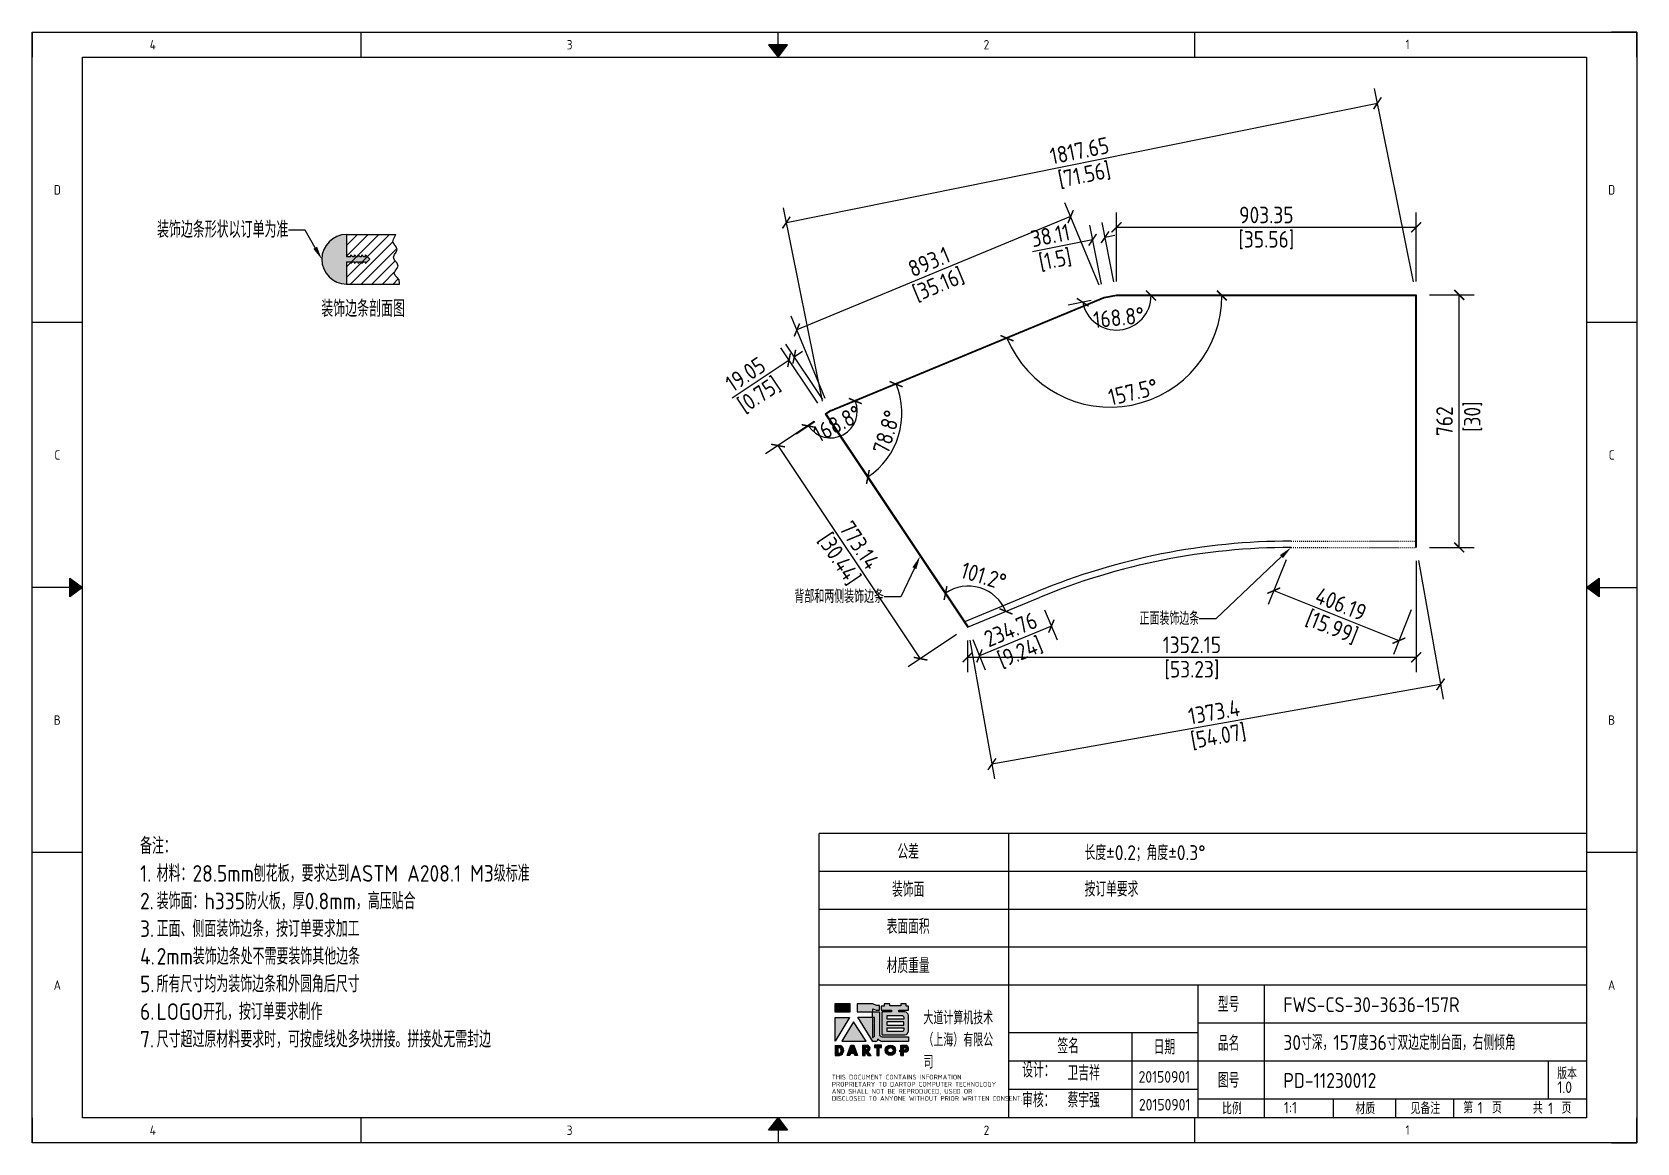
# Model space of a CAD drawing. Header units: millimetres. Extents: x 334 to 23266, y -22310 to 9660.
# Drawn here: x 18364 to 23201, y -10988 to -7638 of the extents above; entities that cross this region are included whole.
import ezdxf
from ezdxf import colors
from ezdxf.entities.mleader import LeaderData, LeaderLine
from ezdxf.enums import TextEntityAlignment as Align
from ezdxf.math import Vec2, Vec3

# ---------------------------------------------------------------- set-up
doc = ezdxf.new("R2010")
doc.units = ezdxf.units.MM
doc.header["$MEASUREMENT"] = 0
doc.linetypes.add('ACAD_ISO03W100', pattern=[30, 12, -18])
doc.layers.get('Defpoints').update_dxf_attribs({"color": 252})
for name, color, linetype in [('DIM', 2, 'Continuous'), ('Remark', 255, 'Continuous'), ('TITLEBLOCK', 255, 'Continuous'), ('WORKSURFACE', 7, 'Continuous')]:
    doc.layers.add(name, color=color, linetype=linetype)
doc.styles.add('Dartop Text Style', font='gbenor.shx', dxfattribs={"bigfont": 'gbcbig.shx'})
doc.dimstyles.new('Dartop DIM Style', dxfattribs={"dimscale": 20, "dimtxt": 2.5, "dimasz": 1.5, "dimexe": 2.25, "dimexo": 2, "dimtad": 1, "dimdsep": 46, "dimtxsty": 'Dartop Text Style', "dimblk": 'ARCHTICK', "dimcen": 0.09, "dimadec": 1, "dimazin": 0, "dimtfac": 1, "dimtofl": 0, "dimtmove": 0, "dimatfit": 1, "dimfxl": 1, "dimtolj": 1, "dimtzin": 0, "dimarcsym": 0})

# ---------------------------------------------------------------- blocks, each defined once
blk = doc.blocks.new('*U5')
at = {"color": 254, "linetype": 'Continuous', "extrusion": (0, 0, -1)}
for points in [[(-17, 0.333), (-16.812, 0.25), (-17, 0.5)], [(-17, 0.333), (-17.188, 0.25), (-16.812, 0.25)], [(-17, 0.333), (-17, 0.5), (-17.188, 0.25)]]:
    blk.add_solid(points, dxfattribs=at)
blk = doc.blocks.new('*U4')
at = {"color": 254, "linetype": 'Continuous', "extrusion": (0, 0, -1)}
for points in [[(-33.167, 11), (-33, 11), (-33.25, 11.188)], [(-33.167, 11), (-33.25, 11.188), (-33.25, 10.812)], [(-33.167, 11), (-33.25, 10.812), (-33, 11)]]:
    blk.add_solid(points, dxfattribs=at)
blk = doc.blocks.new('*U6')
at = {"color": 254, "linetype": 'Continuous'}
for points in [[(17, 21.667), (17.188, 21.75), (16.812, 21.75)], [(17, 21.667), (16.812, 21.75), (17, 21.5)], [(17, 21.667), (17, 21.5), (17.188, 21.75)]]:
    blk.add_solid(points, dxfattribs=at)
blk = doc.blocks.new('*U3')
at = {"color": 254, "linetype": 'Continuous', "extrusion": (0, 0, -1)}
for points in [[(-0.833, 11), (-0.75, 10.812), (-0.75, 11.188)], [(-0.833, 11), (-0.75, 11.188), (-1, 11)], [(-0.833, 11), (-1, 11), (-0.75, 10.812)]]:
    blk.add_solid(points, dxfattribs=at)
blk = doc.blocks.new('dadao')
for p, q in [((48, 19.2), (44.9, 10.4)), ((44.9, 10.4), (51.2, 10.4)), ((51.2, 10.4), (48, 19.2))]:
    blk.add_line(p, q)
for points in [[(41.8, 121.6), (41.8, 143.7), (-0.4, 143.7), (-0.4, 121.6), (41.8, 121.6)], [(104.8, 122), (104.8, 130.3), (114.1, 126.3), (124.2, 126.3), (124.2, 139.6), (115.9, 139.6), (105.1, 143.9), (61.5, 143.9)], [(61.7, 144), (61.7, 121.3), (103.9, 121.3)], [(113.4, 38.7), (105.1, 38.7), (63, 106.5), (103.9, 106.5), (103.9, 120.9), (103.9, 121.3)], [(109.7, 53.6), (109.7, 106.2), (104.3, 106.2), (104.3, 50.4), (106.6, 50.4)], [(144.6, 94.4), (144.6, 84.8), (192, 84.8), (192, 94.1), (144.9, 94.1)], [(120.2, 45), (119.5, 45), (119.5, 44.6)], [(0, 28), (0, 0), (11.8, 0)], [(0.1, 28), (14, 28)], [(7.1, 21.8), (7.1, 6.1), (12, 6.1)], [(7.1, 21.8), (11.4, 21.8)], [(76.8, 28.2), (76.8, 0), (84.1, 0), (84.1, 11.1), (91.6, -0.1), (100.3, -0.1), (91.7, 11.1)], [(76.8, 28.2), (90.6, 28.2)], [(84, 22.7), (84, 15.3), (87.2, 15.3)], [(84, 22.7), (87.3, 22.7)], [(183.7, 0), (183.7, 9.6), (180.6, 9.6), (180.6, 14.9), (183.8, 14.9), (183.8, 28.1), (196.1, 28.1), (196.5, 28.1)], [(183.7, 0), (190.9, 0), (190.9, 9.6), (198.8, 9.6)], [(194.9, 22.3), (190.8, 22.3), (190.8, 15), (194.4, 15)]]:
    blk.add_lwpolyline(points)
blk.add_lwpolyline([(137.1, 144.2), (137.1, 137.9), (128.3, 137.9), (128.3, 126.5), (157.3, 126.5), (157.3, 121.5), (130.3, 121.5), (130.3, 57.5), (194.4, 57.5, 0.414214), (204.4, 67.5), (204.4, 111.3, 0.414214), (194.4, 121.3), (177.5, 121.3), (177.5, 126.3), (204.7, 126.3), (204.7, 137.7), (198.2, 137.7), (198.2, 143.9), (183.3, 143.9), (183.3, 138), (153, 138), (153, 144.2), (137.1, 144.2)], format="xyb", close=True)
for points in [[(-0.3, 106.2), (40.4, 106.2), (-0.3, 39.7), (-0.3, 106.2)], [(51.7, 94.1), (18.4, 39.3), (86.2, 39.3)], [(43.8, 28.2), (51.8, 28.2), (62.6, -0.1), (55, -0.1), (53.2, 5), (42.9, 5), (41.1, 0), (33.6, 0)], [(110, 28.1), (110, 21.9), (116, 21.9), (116, -0.1), (123.2, -0.1), (123.2, 22), (129.2, 22), (129.2, 28.1), (110, 28.1)]]:
    blk.add_lwpolyline(points, close=True)
for points in [[(104.8, 122), (123.4, 122), (123.4, 60, 0.414214), (131.4, 52), (204.8, 52), (204.8, 39.1), (131.7, 39.1)], [(144.3, 110.8), (144.3, 101.8), (192.3, 101.8), (192.3, 105.5, 0.414214), (187.3, 110.5), (144.3, 110.5)], [(144.6, 77), (144.6, 67.5), (187.6, 67.5, 0.414214), (192.6, 72.5), (192.6, 76.4), (144.6, 76.4)]]:
    blk.add_lwpolyline(points, format="xyb")
for radius in [14.5, 7.44]:
    blk.add_circle((154.2, 14.2), radius)
for centre, radius, start, end in [((99.2, 60.7), 12.6, 305.6399, 325.969), ((111.6, 46.7), 8.19, 282.9811, 347.6627), ((136, 61.7), 22.9, 226.7358, 259.3209), ((8.5, 13.9), 8.49, 294.2143, 69.7177), ((9.6, 14.2), 14.4, 278.6604, 72.3203), ((86.4, 19), 3.8, 282.527, 76.7196), ((88.6, 19.4), 8.95, 290.6073, 77.2124), ((193.7, 18.7), 3.8, 280.9891, 72.5513), ((195.7, 18.6), 9.51, 288.8959, 85.2442)]:
    blk.add_arc(centre, radius, start, end)
blk = doc.blocks.new('TitleBlock_Dartop')
for points in [[(2465.7, 419.1), (2420.2, 419.1), (2420.2, 395.3), (2465.7, 395.3)], [(2464.3, 378.7), (2420.3, 378.7), (2420.3, 306.9)], [(2476.5, 365.6), (2440.5, 306.4), (2513.7, 306.4)], [(2560.2, 294.3), (2539.4, 294.3), (2539.4, 287.7), (2545.9, 287.7), (2545.9, 263.9), (2553.7, 263.9), (2553.7, 287.7), (2560.2, 287.7)]]:
    blk.add_hatch(color=256).paths.add_polyline_path(points)
h = blk.add_hatch(color=256)
h.paths.add_polyline_path([(2533.8, 404.6), (2543.9, 400.3), (2554.8, 400.3), (2554.8, 414.7), (2545.8, 414.7), (2534.1, 419.3), (2487.3, 419.3), (2487.3, 395), (2532.8, 395), (2532.8, 394.5), (2532.8, 378.9), (2488.7, 378.9), (2534.1, 305.8), (2543.1, 305.8, 0.279375), (2549.7, 312.2), (2549.7, 312.5), (2550.5, 312.5, 0.143145), (2562.9, 306.2), (2641.8, 306.2), (2641.8, 320.1), (2562.5, 320.1, -0.414214), (2553.9, 328.7), (2553.9, 395.7), (2533.8, 395.7)])
h.paths.add_polyline_path([(2533.3, 378.6), (2539.1, 378.6), (2539.1, 321.8, -0.088936), (2535.7, 318.4), (2533.3, 318.4)], flags=16)
h = blk.add_hatch(color=256)
h.paths.add_polyline_path([(2641.7, 412.7), (2634.7, 412.7), (2634.7, 419.4), (2618.6, 419.4), (2618.6, 413), (2585.8, 413), (2585.8, 419.7), (2568.6, 419.7), (2568.6, 412.9), (2559.2, 412.9), (2559.2, 400.6), (2590.5, 400.6), (2590.5, 395.1), (2561.3, 395.1), (2561.3, 326.1), (2630.6, 326.1, 0.414214), (2641.4, 336.9), (2641.4, 384.2, 0.414214), (2630.6, 395), (2612.3, 395), (2612.3, 400.3), (2641.7, 400.3)])
h.paths.add_polyline_path([(2622.9, 383.3, -0.414214), (2628.3, 377.9), (2628.3, 373.9), (2576.5, 373.9), (2576.5, 383.3)], flags=16)
h.paths.add_polyline_path([(2628, 365.5), (2628, 355.5), (2576.8, 355.5), (2576.8, 365.5)], flags=16)
h.paths.add_polyline_path([(2628.7, 346.5), (2628.7, 342.2, -0.414214), (2623.3, 336.8), (2576.8, 336.8), (2576.8, 346.5)], flags=16)
h = blk.add_hatch(color=256)
h.paths.add_polyline_path([(2435.7, 294.1), (2420.6, 294.1), (2420.6, 264), (2433.3, 264, 0.793016)])
h.paths.add_polyline_path([(2433.6, 270.6), (2428.3, 270.6), (2428.3, 287.5), (2433, 287.5, -0.671361)], flags=16)
h = blk.add_hatch(color=256)
h.paths.add_polyline_path([(2476.6, 294.4), (2468, 294.4), (2456.9, 263.9), (2465.1, 263.9), (2467, 269.3), (2478, 269.3), (2480, 263.9), (2488.2, 263.9)])
h.paths.add_polyline_path([(2475.9, 275.1), (2469.1, 275.1), (2472.4, 284.7)], flags=16)
h = blk.add_hatch(color=256)
h.paths.add_polyline_path([(2518.4, 294.4), (2503.6, 294.4), (2503.6, 263.9), (2511.4, 263.9), (2511.4, 276), (2519.5, 263.8), (2529, 263.8), (2519.7, 275.9, 0.744055)])
h.paths.add_polyline_path([(2511.4, 280.5), (2511.4, 288.5), (2514.9, 288.5, -0.796809), (2514.8, 280.5)], flags=16)
h = blk.add_hatch(color=256)
h.paths.add_polyline_path([(2571.5, 279.3, 1), (2602.8, 279.3, 1)])
h.paths.add_polyline_path([(2595.2, 279.3, -1), (2579.1, 279.3, -1)], flags=16)
h = blk.add_hatch(color=256)
h.paths.add_polyline_path([(2632.8, 294.3), (2632.3, 294.3), (2619.1, 294.3), (2619.1, 280.1), (2615.6, 280.1), (2615.6, 274.3), (2619.1, 274.3), (2619.1, 264), (2626.8, 264), (2626.8, 274.4), (2635.3, 274.4, 0.812304)])
h.paths.add_polyline_path([(2626.7, 280.1), (2626.7, 288.1), (2631.1, 288.1, -0.778213), (2630.6, 280.1)], flags=16)
for p, q in [((0, 3350.4), (4761.2, 3350.4)), ((0, 3350.4), (0, 3274.2)), ((992.1, 3274.2), (992.1, 3350.4)), ((2248.5, 3312.3), (2248.5, 3350.4)), ((3504.9, 3274.2), (3504.9, 3350.4)), ((4837.4, 3350.4), (4761.2, 3350.4)), ((4837.4, 3274.2), (4837.4, 3350.4)), ((0, 76.1), (0, 3274.2)), ((152.3, 76.1), (152.3, 3274.2)), ((152.3, 3274.2), (4685.1, 3274.2)), ((4685.1, 3274.2), (4685.1, 76.1)), ((4837.4, 3274.2), (4837.4, 76.1)), ((152.3, 2474.7), (0, 2474.7)), ((4837.4, 2474.7), (4685.1, 2474.7)), ((114.2, 1675.2), (0, 1675.2)), ((4723.2, 1675.2), (4837.4, 1675.2)), ((2372.2, 76.1), (2372.2, 932.8)), ((4685.1, 932.8), (2372.2, 932.8)), ((2943.3, 932.8), (2943.3, 76.1)), ((152.3, 875.7), (0, 875.7)), ((4837.4, 875.7), (4685.1, 875.7)), ((4685.1, 818.6), (2372.2, 818.6)), ((4685.1, 704.3), (2372.2, 704.3)), ((4685.1, 590.1), (2372.2, 590.1)), ((4685.1, 475.9), (2372.2, 475.9)), ((3514.4, 76.1), (3514.4, 475.9)), ((3715.3, 133.3), (3715.3, 475.9)), ((3514.4, 361.7), (4685.1, 361.7)), ((2943.3, 333.1), (3514.4, 333.1)), ((3314.5, 333.1), (3314.5, 76.1)), ((2943.3, 247.5), (4685.1, 247.5)), ((4570.9, 133.3), (4570.9, 247.5)), ((2943.3, 161.8), (3514.4, 161.8)), ((3514.4, 133.3), (4685.1, 133.3)), ((3715.3, 76.1), (3715.3, 133.3)), ((3922.4, 76.1), (3922.4, 133.3)), ((4110.6, 76.1), (4110.6, 133.3)), ((4285.3, 76.1), (4285.3, 133.3)), ((0, 76.1), (0, 0)), ((4685.1, 76.1), (152.3, 76.1)), ((992.1, 0), (992.1, 76.1)), ((3504.9, 0), (3504.9, 76.1)), ((4837.4, 0), (4837.4, 76.1)), ((4761.2, 0), (0, 0)), ((2248.5, 38.1), (2248.5, 0)), ((4761.2, 0), (4837.4, 0))]:
    blk.add_line(p, q)
for points in [[(0, 3350.4), (4837.4, 3350.4), (4837.4, 0), (0, 0)], [(2248.5, 3274.2), (2277, 3312.3), (2219.9, 3312.3), (2248.5, 3274.2)], [(152.3, 1675.2), (114.2, 1646.6), (114.2, 1703.7), (152.3, 1675.2)], [(4685.1, 1675.2), (4723.2, 1703.7), (4723.2, 1646.6), (4685.1, 1675.2)], [(2248.5, 76.1), (2277, 38.1), (2219.9, 38.1), (2248.5, 76.1)]]:
    blk.add_lwpolyline(points, close=True)
for name, p, xscale, yscale, zscale in [('*U6', (-340.4, 0), 152.2888407109637, 152.2888407109637, 152.2888407109637), ('*U3', (0, 0), 152.2888407109637, 152.2888407109637, 152.2888407109637), ('*U4', (-340.4, 0), 152.2888407109637, 152.2888407109637, 152.2888407109637), ('dadao', (2420.6, 264), 1.079866324957078, 1.079866324957078, 1.079866324957078), ('*U5', (-340.4, 0), 152.2888407109637, 152.2888407109637, 152.2888407109637)]:
    blk.add_blockref(name, p, dxfattribs=dict(xscale=xscale, yscale=yscale, zscale=zscale))
at = {"style": 'Dartop Text Style'}
for s, height, p in [('4', 28.6, (363.9, 3312.3)), ('3', 28.6, (1620.3, 3312.3)), ('2', 28.6, (2876.7, 3312.3)), ('1', 28.6, (4146.1, 3313.2)), ('D', 28.6, (76.1, 2874.5)), ('D', 28.6, (4761.2, 2874.5)), ('C', 28.6, (76.1, 2074.9)), ('C', 28.6, (4761.2, 2074.9)), ('B', 28.6, (76.1, 1275.4)), ('B', 28.6, (4761.2, 1275.4)), ('公差', 45, (2640.8, 878.3)), ('装饰面', 45, (2640.8, 764.4)), ('表面面积', 45, (2640.8, 652.7)), ('材质重量', 45, (2640.8, 534.5)), ('A', 28.6, (76.1, 475.9)), ('A', 28.6, (4761.2, 475.9)), ('型号', 45, (3606.7, 417.8)), ('签名', 45, (3123.1, 292.2)), ('日期', 45, (3413, 289.3)), ('品名', 45, (3606.7, 300.5)), ('图号', 45, (3606.7, 188.9)), ('版本', 35, (4626.9, 209.6)), ('比例', 35, (3617, 104.1)), ('材质', 35, (4018.6, 104.1)), ('第   页', 35, (4372, 106.5)), ('共   页', 35, (4581.8, 105.6)), ('4', 28.6, (363.9, 38.1)), ('3', 28.6, (1620.3, 38.1)), ('2', 28.6, (2876.7, 38.1)), ('1', 28.6, (4146.1, 39))]:
    blk.add_text(s, height=height, dxfattribs=at).set_placement(p, align=Align.MIDDLE_CENTER)
for s, height, p in [('设计：', 45, (2984.8, 197)), ('THIS DOCUMENT CONTAINS INFORMATION', 14.277, (2410.7, 191.4)), ('AND SHALL NOT BE REPRODUCED, USED OR', 14.277, (2410.7, 148.5)), ('PROPRIETARY TO DARTOP COMPUTER TECHNOLOGY', 14.277, (2410.7, 169.9)), ('审核：', 45, (2984.4, 107)), ('DISCLOSED TO ANYONE WITHOUT PRIOR WRITTEN CONSENT.', 14.277, (2410.7, 127.1))]:
    blk.add_text(s, height=height, dxfattribs=at).set_placement(p)
at = {"insert": (2686.8, 397.4), "char_height": 40, "attachment_point": 1, "style": 'Dartop Text Style'}
blk.add_mtext_dynamic_manual_height_columns('大道计算机技术（上海）有限公司', width=235.338, gutter_width=1, heights=[0], dxfattribs=at)
at = {"style": 'Dartop Text Style'}
for tag, p, height in [('#公差', (3172.6, 852.9), 45), ('#装饰面', (3172.6, 743), 45), ('#表面面积', (3172.6, 626.8), 45), ('#材质重量', (3172.6, 506), 45), ('#型号', (3771.8, 394.4), 45), ('#品名', (3771.8, 280.3), 45), ('#设计', (3121.2, 188.5), 45), ('#图号', (3771.8, 165.8), 45), ('#审核', (3121.2, 106.9), 45), ('#版本', (4597.7, 150.5), 35), ('#比例', (3773.4, 89), 35), ('#材质', (4155.2, 87.2), 35), ('#INDEX', (4357.4, 88.3), 35), ('#PAGE', (4569.8, 86.7), 35)]:
    blk.add_attdef(tag, p, '', height=height, dxfattribs=at)
for tag, p in [('#设计日期', (3412.9, 181.7)), ('#审核日期', (3413.8, 97.7))]:
    blk.add_attdef(tag, text='', height=35, dxfattribs=at).set_placement(p, align=Align.CENTER)
blk = doc.blocks.new('Remark')
at = {"insert": (9.8, -11.6), "char_height": 50, "attachment_point": 1, "style": 'Dartop Text Style'}
blk.add_mtext_dynamic_manual_height_columns('备注：\\P\\pi-50,l50,t50;1.^I材料：28.5mm刨花板，要求达到ASTM A208.1 M3级标准\\P2.^I装饰面：h335防火板，厚0.8mm，高压贴合\\P3.^I正面、侧面装饰边条，按订单要求加工\\P4.^I2mm装饰边条处不需要装饰其他边条\\P5.^I所有尺寸均为装饰边条和外圆角后尺寸\\P6.^ILOGO开孔，按订单要求制作\\P7.^I尺寸超过原材料要求时，可按虚线处多块拼接。拼接处无需封边', width=1204.087, gutter_width=1, heights=[0], dxfattribs=at)
blk = doc.blocks.new('_ArchTick')
at = {"color": 0, "linetype": 'ByBlock', "const_width": 0.15}
blk.add_lwpolyline([(-0.5, -0.5), (0.5, 0.5)], dxfattribs=at)
blk = doc.blocks.new('*D140')
at = {"layer": 'Defpoints', "color": 0, "transparency": 16777216}
for p in [(22536, -8430.4), (22665.8, -8430.4), (22536, -9192.4)]:
    blk.add_point(p, dxfattribs=at)
at = {"layer": 'DIM', "color": 0, "lineweight": -2, "transparency": 16777216}
for p, q in [((22576, -8430.4), (22710.8, -8430.4)), ((22665.8, -9192.4), (22665.8, -8430.4)), ((22576, -9192.4), (22710.8, -9192.4))]:
    blk.add_line(p, q, dxfattribs=at)
at = {"layer": 'DIM', "color": 0, "lineweight": -2, "transparency": 16777216, "xscale": 30, "yscale": 30, "zscale": 30}
for p, rotation in [((22665.8, -8430.4), 90), ((22665.8, -9192.4), 270)]:
    blk.add_blockref('_ArchTick', p, dxfattribs=dict(at, rotation=rotation))
at = {"layer": 'DIM', "color": 0, "transparency": 16777216, "insert": (22665.8, -8811.4), "char_height": 50, "attachment_point": 5, "rotation": 90, "style": 'Dartop Text Style'}
blk.add_mtext('\\A1;762\\P [30]', dxfattribs=at)
blk = doc.blocks.new('*D141')
at = {"layer": 'Defpoints', "color": 0, "transparency": 16777216}
for p in [(21632.7, -8227), (21632.7, -8430.4), (22536, -8430.4)]:
    blk.add_point(p, dxfattribs=at)
at = {"layer": 'DIM', "color": 0, "lineweight": -2, "transparency": 16777216}
for p, q in [((21632.7, -8390.4), (21632.7, -8182)), ((22536, -8390.4), (22536, -8182)), ((22536, -8227), (21632.7, -8227))]:
    blk.add_line(p, q, dxfattribs=at)
at = {"layer": 'DIM', "color": 0, "lineweight": -2, "transparency": 16777216, "xscale": 30, "yscale": 30, "zscale": 30, "rotation": 180}
blk.add_blockref('_ArchTick', (21632.7, -8227), dxfattribs=at)
at = {"layer": 'DIM', "color": 0, "lineweight": -2, "transparency": 16777216, "xscale": 30, "yscale": 30, "zscale": 30}
blk.add_blockref('_ArchTick', (22536, -8227), dxfattribs=at)
at = {"layer": 'DIM', "color": 0, "transparency": 16777216, "char_height": 50, "attachment_point": 5, "style": 'Dartop Text Style'}
for s, insert in [('\\A1;903.35', (22084.4, -8189.5)), ('\\A1;[35.56]', (22084.4, -8265.5))]:
    blk.add_mtext(s, dxfattribs=dict(at, insert=insert))
blk = doc.blocks.new('*D142')
at = {"layer": 'Defpoints', "color": 0, "transparency": 16777216}
for p in [(21560.8, -8264.2), (21595.3, -8437.8), (21632.7, -8430.4)]:
    blk.add_point(p, dxfattribs=at)
at = {"layer": 'DIM', "color": 0, "lineweight": -2, "transparency": 16777216}
for p, q in [((21587.5, -8398.6), (21552, -8220)), ((21624.9, -8391.2), (21589.4, -8212.6)), ((21560.8, -8264.2), (21379.3, -8300.3)), ((21598.1, -8256.7), (21627.6, -8250.9))]:
    blk.add_line(p, q, dxfattribs=at)
at = {"layer": 'DIM', "color": 0, "lineweight": -2, "transparency": 16777216, "xscale": 30, "yscale": 30, "zscale": 30}
for p, rotation in [((21560.8, -8264.2), 11.24999895602253), ((21598.1, -8256.7), 191.2499989560225)]:
    blk.add_blockref('_ArchTick', p, dxfattribs=dict(at, rotation=rotation))
at = {"layer": 'DIM', "color": 0, "transparency": 16777216, "char_height": 50, "attachment_point": 5, "rotation": 11.25, "style": 'Dartop Text Style'}
for s, insert in [('\\A1;38.11', (21433.3, -8251.3)), ('\\A1;[1.5]', (21448.1, -8325.9))]:
    blk.add_mtext(s, dxfattribs=dict(at, insert=insert))
blk = doc.blocks.new('*D143')
at = {"layer": 'Defpoints', "color": 0, "transparency": 16777216}
for p in [(21595.3, -8437.8), (20669.4, -8536.3), (20770.2, -8779.6)]:
    blk.add_point(p, dxfattribs=at)
at = {"layer": 'DIM', "color": 0, "lineweight": -2, "transparency": 16777216}
for p, q in [((21580, -8400.9), (21477.3, -8153)), ((21494.5, -8194.6), (20669.4, -8536.3)), ((20754.9, -8742.7), (20652.2, -8494.8))]:
    blk.add_line(p, q, dxfattribs=at)
at = {"layer": 'DIM', "color": 0, "lineweight": -2, "transparency": 16777216, "xscale": 30, "yscale": 30, "zscale": 30}
for p, rotation in [((21494.5, -8194.6), 22.4999991008849), ((20669.4, -8536.3), 202.4999991008849)]:
    blk.add_blockref('_ArchTick', p, dxfattribs=dict(at, rotation=rotation))
at = {"layer": 'DIM', "color": 0, "transparency": 16777216, "char_height": 50, "attachment_point": 5, "rotation": 22.5, "style": 'Dartop Text Style'}
for s, insert in [('\\A1;893.1', (21067.6, -8330.8)), ('\\A1;[35.16]', (21096.7, -8401))]:
    blk.add_mtext(s, dxfattribs=dict(at, insert=insert))
blk = doc.blocks.new('*D144')
at = {"layer": 'Defpoints', "color": 0, "transparency": 16777216}
for p in [(20645.7, -8627.6), (20754.4, -8790.2), (20770.2, -8779.6)]:
    blk.add_point(p, dxfattribs=at)
at = {"layer": 'DIM', "color": 0, "lineweight": -2, "transparency": 16777216}
for p, q in [((20732.1, -8756.9), (20620.7, -8590.2)), ((20748, -8746.4), (20636.5, -8579.6)), ((20661.5, -8617), (20686.5, -8600.3)), ((20645.7, -8627.6), (20474.5, -8741.9))]:
    blk.add_line(p, q, dxfattribs=at)
at = {"layer": 'DIM', "color": 0, "lineweight": -2, "transparency": 16777216, "xscale": 30, "yscale": 30, "zscale": 30}
for p, rotation in [((20645.7, -8627.6), 33.74995290152864), ((20661.5, -8617), 213.7499529015286)]:
    blk.add_blockref('_ArchTick', p, dxfattribs=dict(at, rotation=rotation))
at = {"layer": 'DIM', "color": 0, "transparency": 16777216, "char_height": 50, "attachment_point": 5, "rotation": 33.75, "style": 'Dartop Text Style'}
for s, insert in [('\\A1;19.05', (20514.3, -8670.2)), ('\\A1;[0.75]', (20556.6, -8733.5))]:
    blk.add_mtext(s, dxfattribs=dict(at, insert=insert))
blk = doc.blocks.new('*D145')
at = {"layer": 'Defpoints', "color": 0, "transparency": 16777216}
for p in [(20754.4, -8790.2), (20612.5, -8885), (21183.9, -9433)]:
    blk.add_point(p, dxfattribs=at)
at = {"layer": 'DIM', "color": 0, "lineweight": -2, "transparency": 16777216}
for p, q in [((20721.1, -8812.4), (20575.1, -8910)), ((21042.1, -9527.8), (20612.5, -8885)), ((21150.6, -9455.3), (21004.6, -9552.8))]:
    blk.add_line(p, q, dxfattribs=at)
at = {"layer": 'DIM', "color": 0, "lineweight": -2, "transparency": 16777216, "xscale": 30, "yscale": 30, "zscale": 30}
for p, rotation in [((20612.5, -8885), 123.749996613349), ((21042.1, -9527.8), 303.749996613349)]:
    blk.add_blockref('_ArchTick', p, dxfattribs=dict(at, rotation=rotation))
at = {"layer": 'DIM', "color": 0, "transparency": 16777216, "char_height": 50, "attachment_point": 5, "rotation": 303.75, "style": 'Dartop Text Style'}
for s, insert in [('\\A1;773.14', (20858.5, -9185.6)), ('\\A1;[30.44]', (20795.2, -9227.8))]:
    blk.add_mtext(s, dxfattribs=dict(at, insert=insert))
blk = doc.blocks.new('*D146')
at = {"layer": 'Defpoints', "color": 0, "transparency": 16777216}
for p in [(22536, -9192.4), (21183.9, -9433), (21257.3, -9845.8)]:
    blk.add_point(p, dxfattribs=at)
at = {"layer": 'DIM', "color": 0, "lineweight": -2, "transparency": 16777216}
for p, q in [((22543, -9231.8), (22617.4, -9649.5)), ((21190.9, -9472.4), (21265.2, -9890.1)), ((22609.5, -9605.2), (21257.3, -9845.8))]:
    blk.add_line(p, q, dxfattribs=at)
at = {"layer": 'DIM', "color": 0, "lineweight": -2, "transparency": 16777216, "xscale": 30, "yscale": 30, "zscale": 30}
for p, rotation in [((22609.5, -9605.2), 10.09099030565987), ((21257.3, -9845.8), 190.0909903056598)]:
    blk.add_blockref('_ArchTick', p, dxfattribs=dict(at, rotation=rotation))
at = {"layer": 'DIM', "color": 0, "transparency": 16777216, "char_height": 50, "attachment_point": 5, "rotation": 10.091, "style": 'Dartop Text Style'}
for s, insert in [('\\A1;1373.4', (21926.8, -9688.6)), ('\\A1;[54.07]', (21940.2, -9763.4))]:
    blk.add_mtext(s, dxfattribs=dict(at, insert=insert))
blk = doc.blocks.new('*D138')
at = {"layer": 'Defpoints', "color": 0, "transparency": 16777216}
for p in [(22536, -9192.4), (21183.9, -9433), (22536, -9523.5)]:
    blk.add_point(p, dxfattribs=at)
at = {"layer": 'DIM', "color": 0, "lineweight": -2, "transparency": 16777216}
for p, q in [((22536, -9232.4), (22536, -9568.5)), ((21183.9, -9473), (21183.9, -9568.5)), ((21183.9, -9523.5), (22536, -9523.5))]:
    blk.add_line(p, q, dxfattribs=at)
at = {"layer": 'DIM', "color": 0, "lineweight": -2, "transparency": 16777216, "xscale": 30, "yscale": 30, "zscale": 30, "rotation": 180}
blk.add_blockref('_ArchTick', (21183.9, -9523.5), dxfattribs=at)
at = {"layer": 'DIM', "color": 0, "lineweight": -2, "transparency": 16777216, "xscale": 30, "yscale": 30, "zscale": 30}
blk.add_blockref('_ArchTick', (22536, -9523.5), dxfattribs=at)
at = {"layer": 'DIM', "color": 0, "transparency": 16777216, "char_height": 50, "attachment_point": 5, "style": 'Dartop Text Style'}
for s, insert in [('\\A1;1352.15', (21860, -9486)), ('\\A1;[53.23]', (21860, -9562.1))]:
    blk.add_mtext(s, dxfattribs=dict(at, insert=insert))
blk = doc.blocks.new('*D147')
at = {"layer": 'Defpoints', "color": 0, "transparency": 16777216}
for p in [(21400.8, -9343.2), (21183.9, -9433), (21219.6, -9519.3)]:
    blk.add_point(p, dxfattribs=at)
at = {"layer": 'DIM', "color": 0, "lineweight": -2, "transparency": 16777216}
for p, q in [((21416.1, -9380.2), (21453.7, -9471.1)), ((21436.5, -9429.5), (21219.6, -9519.3)), ((21199.2, -9470), (21236.9, -9560.9))]:
    blk.add_line(p, q, dxfattribs=at)
at = {"layer": 'DIM', "color": 0, "lineweight": -2, "transparency": 16777216, "xscale": 30, "yscale": 30, "zscale": 30}
for p, rotation in [((21436.5, -9429.5), 22.49999909253198), ((21219.6, -9519.3), 202.499999092532)]:
    blk.add_blockref('_ArchTick', p, dxfattribs=dict(at, rotation=rotation))
at = {"layer": 'DIM', "color": 0, "transparency": 16777216, "char_height": 50, "attachment_point": 5, "rotation": 22.5, "style": 'Dartop Text Style'}
for s, insert in [('\\A1;234.76', (21313.7, -9439.8)), ('\\A1;[9.24]', (21342.8, -9510))]:
    blk.add_mtext(s, dxfattribs=dict(at, insert=insert))
blk = doc.blocks.new('*D148')
at = {"layer": 'Defpoints', "color": 0, "transparency": 16777216}
for p in [(22158.9, -9192.4), (22536, -9343.2), (22484, -9473.4)]:
    blk.add_point(p, dxfattribs=at)
at = {"layer": 'DIM', "color": 0, "lineweight": -2, "transparency": 16777216}
for p, q in [((22144, -9229.6), (22090.1, -9364.4)), ((22106.8, -9322.6), (22484, -9473.4)), ((22521.2, -9380.3), (22467.3, -9515.2))]:
    blk.add_line(p, q, dxfattribs=at)
at = {"layer": 'DIM', "color": 0, "lineweight": -2, "transparency": 16777216, "xscale": 30, "yscale": 30, "zscale": 30}
for p, rotation in [((22106.8, -9322.6), 158.2076544206255), ((22484, -9473.4), 338.2076544206254)]:
    blk.add_blockref('_ArchTick', p, dxfattribs=dict(at, rotation=rotation))
at = {"layer": 'DIM', "color": 0, "transparency": 16777216, "char_height": 50, "attachment_point": 5, "rotation": 338.2077, "style": 'Dartop Text Style'}
for s, insert in [('\\A1;406.19', (22309.3, -9363.2)), ('\\A1;[15.99]', (22281.1, -9433.8))]:
    blk.add_mtext(s, dxfattribs=dict(at, insert=insert))
blk = doc.blocks.new('*D149')
at = {"layer": 'Defpoints', "color": 0, "transparency": 16777216}
for p in [(20757.1, -8790.8), (21254.2, -9329.9), (21400.8, -9343.2), (21185.5, -9431.9), (21183.9, -9433)]:
    blk.add_point(p, dxfattribs=at)
at = {"layer": 'DIM', "color": 0, "lineweight": -2, "transparency": 16777216}
blk.add_arc((21185.8, -9432.3), 123.1, 22.5, 123.75, dxfattribs=at)
at = {"layer": 'DIM', "color": 0, "lineweight": -2, "transparency": 16777216, "xscale": 30, "yscale": 30, "zscale": 30}
for p, rotation in [((21117.4, -9329.9), 213.7499966133489), ((21299.5, -9385.1), 292.4999990925322)]:
    blk.add_blockref('_ArchTick', p, dxfattribs=dict(at, rotation=rotation))
at = {"layer": 'DIM', "color": 0, "transparency": 16777216, "insert": (21232.4, -9278.5), "char_height": 50, "attachment_point": 5, "rotation": 343.125, "style": 'Dartop Text Style'}
blk.add_mtext('\\A1;101.2°', dxfattribs=at)
blk = doc.blocks.new('*D150')
at = {"layer": 'Defpoints', "color": 0, "transparency": 16777216}
for p in [(21595.9, -8439.8), (21632.9, -8432.4), (22534, -8432.4), (20771.1, -8781.4), (21526.5, -8757.6)]:
    blk.add_point(p, dxfattribs=at)
at = {"layer": 'DIM', "color": 0, "lineweight": -2, "transparency": 16777216}
blk.add_arc((21613.7, -8432.4), 336.7, 202.5, 360, dxfattribs=at)
at = {"layer": 'DIM', "color": 0, "lineweight": -2, "transparency": 16777216, "xscale": 30, "yscale": 30, "zscale": 30}
for p, rotation in [((21950.3, -8432.4), 89.99999910088458), ((21302.6, -8561.2), 112.4999991008836)]:
    blk.add_blockref('_ArchTick', p, dxfattribs=dict(at, rotation=rotation))
at = {"layer": 'DIM', "color": 0, "transparency": 16777216, "insert": (21682.6, -8723.5), "char_height": 50, "attachment_point": 5, "rotation": 13.3255, "style": 'Dartop Text Style'}
blk.add_mtext('\\A1;157.5°', dxfattribs=at)
blk = doc.blocks.new('*D151')
at = {"layer": 'Defpoints', "color": 0, "transparency": 16777216}
for p in [(21595.9, -8439.8), (20757.1, -8790.8), (20771.1, -8781.4), (20954.9, -8903.2), (21185.5, -9431.9)]:
    blk.add_point(p, dxfattribs=at)
at = {"layer": 'DIM', "color": 0, "lineweight": -2, "transparency": 16777216}
blk.add_arc((20755.3, -8788), 230.5, 303.75, 22.5, dxfattribs=at)
at = {"layer": 'DIM', "color": 0, "lineweight": -2, "transparency": 16777216, "xscale": 30, "yscale": 30, "zscale": 30}
for p, rotation in [((20968.2, -8699.8), 112.4999991008835), ((20883.3, -8979.6), 213.7499966133489)]:
    blk.add_blockref('_ArchTick', p, dxfattribs=dict(at, rotation=rotation))
at = {"layer": 'DIM', "color": 0, "transparency": 16777216, "insert": (20939.9, -8844), "char_height": 50, "attachment_point": 5, "rotation": 73.125, "style": 'Dartop Text Style'}
blk.add_mtext('\\A1;78.8°', dxfattribs=at)
blk = doc.blocks.new('*D152')
at = {"layer": 'Defpoints', "color": 0, "transparency": 16777216}
for p in [(21595.9, -8439.8), (21632.9, -8432.4), (21632.9, -8432.4), (22534, -8432.4), (21593.1, -8528.6)]:
    blk.add_point(p, dxfattribs=at)
at = {"layer": 'DIM', "color": 0, "lineweight": -2, "transparency": 16777216}
blk.add_line((21556.7, -8447.6), (21486.7, -8461.5), dxfattribs=at)
blk.add_arc((21632.9, -8432.4), 104.1, 191.25, 360, dxfattribs=at)
at = {"layer": 'DIM', "color": 0, "lineweight": -2, "transparency": 16777216, "xscale": 30, "yscale": 30, "zscale": 30}
for p, rotation in [((21736.9, -8432.4), 89.99999910088448), ((21530.8, -8452.7), 101.2499989560175)]:
    blk.add_blockref('_ArchTick', p, dxfattribs=dict(at, rotation=rotation))
at = {"layer": 'DIM', "color": 0, "transparency": 16777216, "insert": (21639.4, -8498.7), "char_height": 50, "attachment_point": 5, "rotation": 5.625, "style": 'Dartop Text Style'}
blk.add_mtext('\\A1;168.8°', dxfattribs=at)
blk = doc.blocks.new('*D153')
at = {"layer": 'Defpoints', "color": 0, "transparency": 16777216}
for p in [(21595.9, -8439.8), (20757.1, -8790.8), (20771.1, -8781.4), (20771.1, -8781.4), (20771.1, -8861.7)]:
    blk.add_point(p, dxfattribs=at)
at = {"layer": 'DIM', "color": 0, "lineweight": -2, "transparency": 16777216}
blk.add_line((20723.9, -8813), (20667, -8851), dxfattribs=at)
blk.add_arc((20771.1, -8781.4), 80.3, 213.75, 22.5, dxfattribs=at)
at = {"layer": 'DIM', "color": 0, "lineweight": -2, "transparency": 16777216, "xscale": 30, "yscale": 30, "zscale": 30}
for p, rotation in [((20845.3, -8750.7), 112.4999991008835), ((20704.4, -8826), 123.7499529015336)]:
    blk.add_blockref('_ArchTick', p, dxfattribs=dict(at, rotation=rotation))
at = {"layer": 'DIM', "color": 0, "transparency": 16777216, "insert": (20791.3, -8819.1), "char_height": 50, "attachment_point": 5, "rotation": 28.125, "style": 'Dartop Text Style'}
blk.add_mtext('\\A1;168.8°', dxfattribs=at)
blk = doc.blocks.new('*D139')
at = {"layer": 'Defpoints', "color": 0, "transparency": 16777216}
for p in [(22419.3, -7852.5), (22536, -8430.4), (20754.4, -8790.2)]:
    blk.add_point(p, dxfattribs=at)
at = {"layer": 'DIM', "color": 0, "lineweight": -2, "transparency": 16777216}
for p, q in [((22528.1, -8391.2), (22410.4, -7808.4)), ((20637.6, -8212.3), (22419.3, -7852.5)), ((20746.4, -8751), (20628.7, -8168.2))]:
    blk.add_line(p, q, dxfattribs=at)
at = {"layer": 'DIM', "color": 0, "lineweight": -2, "transparency": 16777216, "xscale": 30, "yscale": 30, "zscale": 30}
for p, rotation in [((22419.3, -7852.5), 11.41681033326503), ((20637.6, -8212.3), 191.4168103332651)]:
    blk.add_blockref('_ArchTick', p, dxfattribs=dict(at, rotation=rotation))
at = {"layer": 'DIM', "color": 0, "transparency": 16777216, "char_height": 50, "attachment_point": 5, "rotation": 11.4168, "style": 'Dartop Text Style'}
for s, insert in [('\\A1;1817.65', (21521.1, -7995.6)), ('\\A1;[71.56]', (21536.1, -8070.2))]:
    blk.add_mtext(s, dxfattribs=dict(at, insert=insert))
blk = doc.blocks.new('Border')
h = blk.add_hatch(color=256)
edge = h.paths.add_edge_path()
edge.add_line((92.4, -8.2), (98.5, -8.2))
edge.add_line((98.5, -8.2), (98.5, -13.2))
edge.add_line((98.5, -13.2), (103.5, -8.2))
edge.add_line((103.5, -8.2), (109.6, -8.2))
edge.add_line((109.6, -8.2), (109.6, -13.2))
edge.add_line((109.6, -13.2), (114.6, -8.2))
edge.add_line((114.6, -8.2), (120.7, -8.2))
edge.add_line((120.7, -8.2), (120.7, -13.2))
edge.add_line((120.7, -13.2), (125.7, -8.2))
edge.add_line((125.7, -8.2), (131.8, -8.2))
edge.add_line((131.8, -8.2), (131.8, -13.2))
edge.add_line((131.8, -13.2), (145.1, 0))
edge.add_line((131.8, 13.2), (145.1, 0))
edge.add_line((131.8, 8.2), (131.8, 13.2))
edge.add_line((125.7, 8.2), (131.8, 8.2))
edge.add_line((120.7, 13.2), (125.7, 8.2))
edge.add_line((120.7, 8.2), (120.7, 13.2))
edge.add_line((114.6, 8.2), (120.7, 8.2))
edge.add_line((109.6, 13.2), (114.6, 8.2))
edge.add_line((109.6, 8.2), (109.6, 13.2))
edge.add_line((103.5, 8.2), (109.6, 8.2))
edge.add_line((98.5, 13.2), (103.5, 8.2))
edge.add_line((98.5, 8.2), (98.5, 13.2))
edge.add_line((92.4, 8.2), (98.5, 8.2))
edge.add_line((87.4, 13.2), (92.4, 8.2))
edge.add_line((87.4, 8.2), (87.4, 13.2))
edge.add_line((74.8, 8.2), (87.4, 8.2))
edge.add_line((74.8, 74.8), (74.8, 8.2))
edge.add_arc((74.8, 0), 74.8, 90, 270)
edge.add_line((74.8, -8.2), (74.8, -74.8))
edge.add_line((74.8, -8.2), (87.4, -8.2))
edge.add_line((87.4, -8.2), (87.4, -13.2))
edge.add_line((87.4, -13.2), (92.4, -8.2))
for p, q in [((74.8, 41.5), (108.1, 74.8)), ((74.8, 9.5), (140.1, 74.8)), ((74.8, -22.5), (172.1, 74.8)), ((74.8, -54.5), (204.1, 74.8)), ((74.8, 74.8), (74.8, 8.2)), ((74.8, 74.8), (223.2, 74.8)), ((86.6, -74.8), (214.3, 52.9)), ((214.2, 53), (215.8, 61)), ((218.1, 45.1), (214.2, 53)), ((215.8, 61), (220.5, 69.1)), ((220.5, 69.1), (223.2, 74.8)), ((74.8, 8.2), (87.4, 8.2)), ((87.4, 8.2), (87.4, 13.2)), ((87.4, 13.2), (92.4, 8.2)), ((92.4, 8.2), (98.5, 8.2)), ((98.5, 8.2), (98.5, 13.2)), ((98.5, 13.2), (103.5, 8.2)), ((103.5, 8.2), (109.6, 8.2)), ((109.6, 8.2), (109.6, 13.2)), ((109.6, 13.2), (114.6, 8.2)), ((114.6, 8.2), (120.7, 8.2)), ((118.6, -74.8), (225.7, 32.3)), ((120.7, 8.2), (120.7, 13.2)), ((120.7, 13.2), (125.7, 8.2)), ((125.7, 8.2), (131.8, 8.2)), ((131.8, 8.2), (131.8, 13.2)), ((131.8, 13.2), (145.1, 0)), ((131.8, -13.2), (145.1, 0)), ((215.8, 6.5), (218.7, 14.1)), ((219.6, -2.7), (215.8, 6.5)), ((223.9, 37.3), (218.1, 45.1)), ((218.7, 14.1), (223.9, 21.8)), ((226.8, 29.4), (223.9, 37.3)), ((223.9, 21.8), (226.8, 29.4)), ((74.8, -8.2), (74.8, -74.8)), ((74.8, -8.2), (87.4, -8.2)), ((87.4, -13.2), (92.4, -8.2)), ((87.4, -8.2), (87.4, -13.2)), ((92.4, -8.2), (98.5, -8.2)), ((98.5, -13.2), (103.5, -8.2)), ((98.5, -8.2), (98.5, -13.2)), ((103.5, -8.2), (109.6, -8.2)), ((109.6, -13.2), (114.6, -8.2)), ((109.6, -8.2), (109.6, -13.2)), ((114.6, -8.2), (120.7, -8.2)), ((120.7, -13.2), (125.7, -8.2)), ((120.7, -8.2), (120.7, -13.2)), ((125.7, -8.2), (131.8, -8.2)), ((131.8, -8.2), (131.8, -13.2)), ((150.6, -74.8), (221, -4.5)), ((182.7, -74.8), (220.5, -37)), ((218.2, -42.3), (221.1, -35.5)), ((221.1, -48.9), (218.2, -42.3)), ((226.7, -11.9), (219.6, -2.7)), ((221.1, -35.5), (226.6, -28.3)), ((226.6, -28.3), (230, -21.1)), ((230, -21.1), (226.7, -11.9)), ((74.8, -74.8), (233.8, -74.8)), ((214.7, -74.8), (230.5, -58.9)), ((227.4, -55.3), (221.1, -48.9)), ((233.1, -62), (227.4, -55.3)), ((234.5, -73.4), (233.1, -62)), ((233.8, -74.8), (234.5, -73.4))]:
    blk.add_line(p, q)
blk.add_arc((74.8, 0), 74.8, 90, 270)
at = {"style": 'Dartop Text Style'}
blk.add_text('装饰边条剖面图', height=50, dxfattribs=at).set_placement((124.4, -148.7), align=Align.MIDDLE_CENTER)
ml = blk.add_multileader_mtext('Standard')
ml.set_content('装饰边条形状以订单为准', color=256, style='Dartop Text Style')
ml.set_leader_properties()
ml.build(insert=Vec2(0, 0))
ml.multileader.update_dxf_attribs({"dogleg_length": 0.36, "arrow_head_size": 40})
ctx = ml.context
ctx.base_point, ctx.char_height, ctx.arrow_head_size, ctx.landing_gap_size, ctx.plane_origin = Vec3(-494.5, 87.8), 50, 40, 0.09, Vec3(226.8, 249.1)
ctx.text_align_type = 2
notes = []
notes.append((ctx, [(0, (1, 1, 0), (-50.3, 87.8), (-1, 0), 50.3, [(0, [(0, 0)], 0, [])])]))
ctx.mtext.insert, ctx.mtext.alignment, ctx.mtext.flow_direction = Vec3(-100.7, 114.8), 3, 5
for ctx, leaders in notes:
    for number, flags, end, landing, length, lines in leaders:
        leader = LeaderData()
        leader.index, (leader.has_last_leader_line, leader.has_dogleg_vector, leader.attachment_direction) = number, flags
        leader.last_leader_point, leader.dogleg_vector, leader.dogleg_length = Vec3(end), Vec3(landing), length
        for number, points, colour, breaks in lines:
            line = LeaderLine()
            line.index, line.vertices, line.color, line.breaks = number, Vec3.list(points), colors.encode_raw_color(colour), breaks
            leader.lines.append(line)
        ctx.leaders.append(leader)

msp = doc.modelspace()

# ---------------------------------------------------------------- linework, layer by layer
at = {"layer": 'Remark'}
for p, q in [((20770.197, -8779.621), (20754.354, -8790.207)), ((20771.144, -8781.393), (20757.128, -8790.759))]:
    msp.add_line(p, q, dxfattribs=at)
at = {"layer": 'WORKSURFACE', "color": 0, "ltscale": 0.2}
for p, q in [((20770.197, -8779.621), (21595.311, -8437.847)), ((20771.144, -8781.393), (21595.894, -8439.77)), ((21632.688, -8430.413), (22536.036, -8430.413)), ((21632.885, -8432.413), (22534.036, -8432.413))]:
    msp.add_line(p, q, dxfattribs=at)
at = {"layer": 'WORKSURFACE'}
for p, q in [((21595.311, -8437.847), (21632.688, -8430.413)), ((21595.894, -8439.77), (21632.885, -8432.413)), ((22534.036, -8432.413), (22534.036, -9192.413)), ((22536.036, -8430.413), (22536.036, -9192.413)), ((20754.354, -8790.207), (21183.886, -9433.048)), ((20757.128, -8790.759), (21185.549, -9431.937)), ((21173.095, -9416.898), (21393.49, -9325.607)), ((21183.886, -9433.048), (21400.781, -9343.207))]:
    msp.add_line(p, q, dxfattribs=at)
at = {"layer": 'WORKSURFACE', "color": 0, "linetype": 'ACAD_ISO03W100', "ltscale": 0.2}
for p, q in [((22158.876, -9173.363), (22534.036, -9173.363)), ((22158.876, -9192.413), (22536.036, -9192.413))]:
    msp.add_line(p, q, dxfattribs=at)
at = {"layer": 'WORKSURFACE'}
for radius in [2000.05, 1981]:
    msp.add_arc((22158.876, -11173.413), radius, 89.999999, 112.499999, dxfattribs=at)

# ---------------------------------------------------------------- block references
at = {"layer": 'Remark'}
for name, p in [('Border', (19237.275, -8323.104)), ('Remark', (18679.634, -10055.464))]:
    msp.add_blockref(name, p, dxfattribs=at)
at = {"layer": 'TITLEBLOCK'}
msp.add_blockref('TitleBlock_Dartop', (18364.021, -10988.233), dxfattribs=at).add_auto_attribs({'#版本': '1.0', '#审核日期': '20150901', '#设计日期': '20150901', '#审核': '蔡宇强', '#设计': '卫吉祥', '#PAGE': '1', '#INDEX': '1', '#材质': '见备注', '#比例': '1:1', '#图号': 'PD-11230012', '#品名': '30寸深，157度36寸双边定制台面，右侧倾角', '#型号': 'FWS-CS-30-3636-157R', '#装饰面': '按订单要求', '#公差': '长度%%P0.2；角度%%P0.3%%D'})

# ---------------------------------------------------------------- dimensions: what is measured, and where the dimension line sits
at = {"layer": 'DIM'}
for p1, p2, distance, picture, middle in [((20754.354, -8790.207), (22536.036, -8430.413), 589.588, '*D139', (21528.489, -8032.388)), ((21595.311, -8437.847), (20770.197, -8779.621), -263.337, '*D143', (21081.979, -8365.442)), ((21632.688, -8430.413), (21595.311, -8437.847), -177.076, '*D142', (21440.619, -8288.072)), ((20770.197, -8779.621), (20754.354, -8790.207), -195.587, '*D144', (20535.175, -8701.426)), ((21183.886, -9433.048), (20754.354, -8790.207), 170.582, '*D145', (20827.286, -9206.397)), ((22536.036, -9192.413), (21183.886, -9433.048), 419.225, '*D146', (21933.414, -9725.47)), ((22158.876, -9192.413), (22536.036, -9343.207), -140.196, '*D148', (22295.409, -9397.987)), ((21400.7806, -9343.2072), (21183.8862, -9433.0478), 93.403, '*D147', (21328.0772, -9474.4206))]:
    dim = msp.add_aligned_dim(p1=p1, p2=p2, distance=distance, dimstyle='Dartop DIM Style', override={"dimpost": '\\X'}, dxfattribs=at)
    dim.commit()
    dim.dimension.update_dxf_attribs({"geometry": picture, "text_midpoint": middle})
for base, p1, p2, picture, middle in [((21632.688, -8226.964), (22536.036, -8430.413), (21632.688, -8430.413), '*D141', (22084.362, -8226.964)), ((22536.036, -9523.542), (21183.886, -9433.048), (22536.036, -9192.413), '*D138', (21859.961, -9523.542))]:
    dim = msp.add_linear_dim(base=base, p1=p1, p2=p2, angle=180, dimstyle='Dartop DIM Style', override={"dimpost": '\\X'}, dxfattribs=at)
    dim.commit()
    dim.dimension.update_dxf_attribs({"geometry": picture, "text_midpoint": middle})
dim = msp.add_angular_dim_2l(base=(21526.526, -8757.592), line1=((20771.144, -8781.393), (21595.894, -8439.77)), line2=((21632.885, -8432.413), (22534.036, -8432.413)), dimstyle='Dartop DIM Style', override={"dimpost": '\\X'}, dxfattribs=at)
dim.commit()
dim.dimension.update_dxf_attribs({"geometry": '*D150', "text_midpoint": (21691.25, -8759.999), "dimtype": 162})
for base, line1, line2, picture, middle in [((21593.061, -8528.556), ((21595.894, -8439.77), (21632.885, -8432.413)), ((21632.885, -8432.413), (22534.036, -8432.413)), '*D152', (21639.409, -8498.657)), ((20771.1443, -8861.703), ((20771.1444, -8781.393), (20757.1277, -8790.7586)), ((20771.1444, -8781.393), (21595.8941, -8439.7704)), '*D153', (20791.3249, -8819.148)), ((20954.87, -8903.213), ((20771.144, -8781.393), (21595.894, -8439.77)), ((20757.128, -8790.759), (21185.549, -9431.937)), '*D151', (20939.939, -8843.991)), ((21254.183, -9329.881), ((20757.128, -8790.759), (21185.549, -9431.937)), ((21183.886, -9433.048), (21400.781, -9343.207)), '*D149', (21232.401, -9278.545))]:
    dim = msp.add_angular_dim_2l(base=base, line1=line1, line2=line2, dimstyle='Dartop DIM Style', override={"dimpost": '\\X'}, dxfattribs=at)
    dim.commit()
    dim.dimension.update_dxf_attribs({"geometry": picture, "text_midpoint": middle})
dim = msp.add_linear_dim(base=(22665.81, -8430.413), p1=(22536.036, -9192.413), p2=(22536.036, -8430.413), angle=90, dimstyle='Dartop DIM Style', override={"dimpost": '\\X'}, dxfattribs=at)
dim.commit()
dim.dimension.update_dxf_attribs({"geometry": '*D140', "text_midpoint": (22665.81, -8811.413), "dimtype": 160})

# ---------------------------------------------------------------- leaders
ml = msp.add_multileader_mtext('Standard', dxfattribs=at)
ml.set_content('背部和两侧装饰边条', color=256, style='Dartop Text Style')
ml.set_leader_properties()
ml.build(insert=Vec2(0, 0))
ml.multileader.update_dxf_attribs({"dogleg_length": 0.36, "arrow_head_size": 40})
ctx = ml.context
ctx.base_point, ctx.char_height, ctx.arrow_head_size, ctx.landing_gap_size, ctx.plane_origin = Vec3(20674.163, -9341.228), 40, 40, 0.09, Vec3(21259.356, -9179.99)
ctx.text_align_type = 2
notes = []
notes.append((ctx, [(0, (1, 1, 0), (20982.288, -9341.228), (-1, 0), 50.298, [(0, [(21040.684, -9218.731)], 0, [])])]))
ctx.mtext.insert, ctx.mtext.alignment, ctx.mtext.flow_direction = Vec3(20931.9, -9319.684), 3, 5
ml = msp.add_multileader_mtext('Standard', dxfattribs=at)
ml.set_content('正面装饰边条', color=256, style='Dartop Text Style')
ml.set_leader_properties()
ml.build(insert=Vec2(0, 0))
ml.multileader.update_dxf_attribs({"dogleg_length": 0.36, "arrow_head_size": 40})
ctx = ml.context
ctx.base_point, ctx.char_height, ctx.arrow_head_size, ctx.landing_gap_size, ctx.plane_origin = Vec3(21711.769, -9407.479), 40, 40, 0.09, Vec3(22384.594, -8842.058)
ctx.text_align_type = 2
notes.append((ctx, [(0, (1, 1, 0), (21932.541, -9407.479), (-1, 0), 50.298, [(0, [(22158.876, -9192.413)], 0, [])])]))
ctx.mtext.insert, ctx.mtext.alignment, ctx.mtext.flow_direction = Vec3(21882.153, -9386.155), 3, 5
for ctx, leaders in notes:
    for number, flags, end, landing, length, lines in leaders:
        leader = LeaderData()
        leader.index, (leader.has_last_leader_line, leader.has_dogleg_vector, leader.attachment_direction) = number, flags
        leader.last_leader_point, leader.dogleg_vector, leader.dogleg_length = Vec3(end), Vec3(landing), length
        for number, points, colour, breaks in lines:
            line = LeaderLine()
            line.index, line.vertices, line.color, line.breaks = number, Vec3.list(points), colors.encode_raw_color(colour), breaks
            leader.lines.append(line)
        ctx.leaders.append(leader)

doc.saveas('drawing.dxf')
